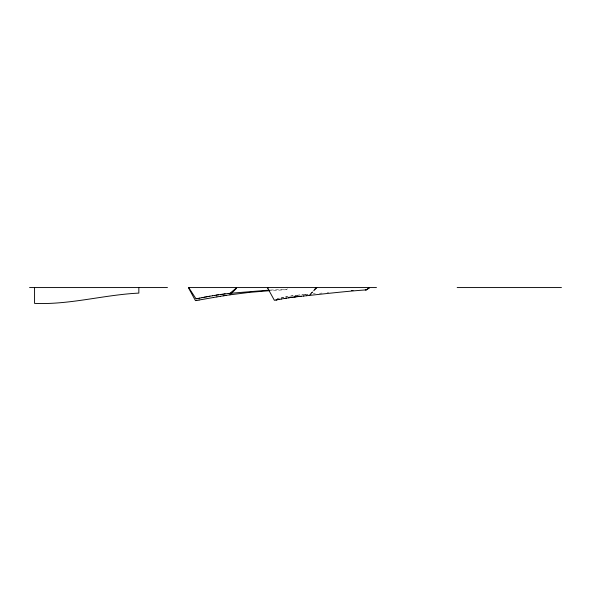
<?xml version="1.0" encoding="UTF-8"?>
<svg xmlns="http://www.w3.org/2000/svg" width="591" height="591" viewBox="0 0 591 591"><rect width="100%" height="100%" fill="white"/><g stroke="black" fill="none" stroke-linecap="round" stroke-linejoin="round"><path stroke-width="0.44" stroke-dasharray="2.96 2.22" d="M286.849 289.693L270.353 290.646M287.078 289.132L287.603 288.851M277.408 298.492L277.94 298.374M277.6 298.448L278.295 298.3M278.405 298.278L279.181 298.115M281.316 297.694L282.158 297.532M281.671 297.62L283.806 297.221M282.697 297.428L283.503 297.273M285.231 296.963L286.303 296.778M286.192 296.793L286.731 296.704M286.665 296.719L287.27 296.616M287.196 296.623L288.09 296.483M289.701 296.231L292.124 295.877M291.311 295.988L291.851 295.914M292.02 295.892L292.796 295.788M292.56 295.818L293.202 295.729M294.887 295.515L295.367 295.456M295.249 295.47L295.965 295.389M295.906 295.397L296.446 295.33M296.327 295.345L297.044 295.264M296.992 295.271L297.532 295.212M297.399 295.227L297.805 295.182M297.761 295.19L298.344 295.123M298.115 295.145L299.696 294.983M299.556 294.998L299.969 294.953M327.281 292.552L328.677 292.419M301.861 294.769L302.245 294.739M302.134 294.746L303.501 294.621M322.006 293.062L319.539 293.284M303.486 294.621L304.299 294.554M304.217 294.554L305.296 294.466M305.111 294.481L306.19 294.384M305.65 294.436L307.438 294.281M307.268 294.296L308.155 294.222M315.291 293.646L313.156 293.823M270.382 290.048L286.561 289.42"/><path stroke-width="0.89" d="M316.739 287.669L316.215 288.231M309.322 295.456L311.294 293.328M311.922 292.656L312.528 292.013M313.681 290.816L315.934 288.511M230.291 293.055L236.555 287.854M236.474 288.371L229.958 294.828L226.264 295.382M369.456 287.714L368.54 288.438M367.21 289.464L368.319 288.607M366.708 289.849C346.917 291.223 326.572 293.594 306.596 295.714M366.125 289.834L366.9 289.302M316.163 287.913L316.628 287.618M367.336 288.999L367.779 288.696M369.109 287.824L369.545 287.581M196.027 298.876L197.01 298.677M196.936 298.691L198.982 298.27M198.945 298.278L199.802 298.108M199.78 298.108L202.122 297.642M202.056 297.657L203.238 297.428M203.193 297.436L203.666 297.339M276.16 299.962L274.372 300.309A21.475 1.854 59.1 0 1 274.069 299.763L267.42 287.64M203.836 297.31L204.397 297.199M204.331 297.214L205.084 297.074M276.004 299.992L276.551 299.888M276.522 299.896L277.09 299.785M205.018 297.081L206.067 296.889M276.876 299.829L277.637 299.689M206.037 296.889L206.628 296.778M277.91 299.637L278.309 299.556M206.606 296.785L207.175 296.682M278.176 299.585L279.026 299.423M207.138 296.689L207.655 296.593M278.996 299.43L279.536 299.334M207.633 296.593L208.195 296.49M279.388 299.364L279.809 299.282M279.742 299.297L281.538 298.972M208.172 296.497L209.155 296.32M209.103 296.327L209.672 296.231M209.628 296.239L210.61 296.061M281.442 298.987L284.766 298.418M199.027 300.029L213.514 297.48M196.729 300.435L199.086 300.021M196.345 300.501L196.781 300.427M196.389 300.494L195.473 300.656L188.595 288.016M211.039 295.988L212.575 295.729M213.447 297.495L216.912 296.896M216.853 296.911L220.569 296.29M212.509 295.744L214.105 295.478M284.714 298.425L285.261 298.337M220.554 296.29L223.265 295.855M285.128 298.359L286.199 298.182M214.363 295.434L214.88 295.352M223.243 295.855L224.277 295.692M286.081 298.204L286.628 298.115M215.102 295.315L216.151 295.153M224.218 295.699L225.201 295.544M286.561 298.123L288.356 297.849M225.171 295.552L226.294 295.374M216.276 295.131L216.698 295.064M216.683 295.072L217.717 294.909M288.26 297.864L289.427 297.687M217.695 294.916L218.308 294.82M218.256 294.828L220.975 294.436M229.877 294.835L249.439 292.382L269.208 290.72M289.354 297.694L289.9 297.62M289.789 297.635L290.174 297.576M290.151 297.583L290.994 297.458M220.945 294.444L222.172 294.274M290.868 297.48L292.907 297.199M222.113 294.281L223.339 294.111M223.295 294.119L224.632 293.941M292.855 297.207L294.008 297.059M224.602 293.949L225.105 293.882M225.075 293.89L228.089 293.513M293.941 297.066L294.554 296.992M294.488 297L295.204 296.911M295.101 296.926L295.648 296.859M228.311 293.483L229.086 293.395M295.566 296.867L296.283 296.778M229.057 293.395L269.237 290.107M296.194 296.793L297.362 296.66M297.288 296.667L298.448 296.534M298.389 296.542L299.526 296.416M299.482 296.423L301.122 296.254M300.974 296.268L303.863 295.98M303.493 296.017L306.729 295.699M351.601 290.55L353.026 290.469M365.253 289.967L365.969 289.945M29.55 287.566L167.46 287.566M188.396 287.566L376.474 287.566M457.175 287.566L561.45 287.566M267.487 287.581L268.026 288.201M188.884 287.854L195.798 298.499M138.841 287.699L138.841 293.106C103.898 294.783 69.738 304.934 34.566 303.39L34.566 287.61M368.496 288.186A20.788 0.421 -36.5 0 1 369.316 287.669M310.452 294.562A17.324 0.813 -48.4 0 1 310.977 293.993M314.294 289.686A16.555 1.138 -49 0 1 315.468 288.548M311.76 292.515A11.96 0.539 -41 0 1 311.952 292.353"/></g></svg>
